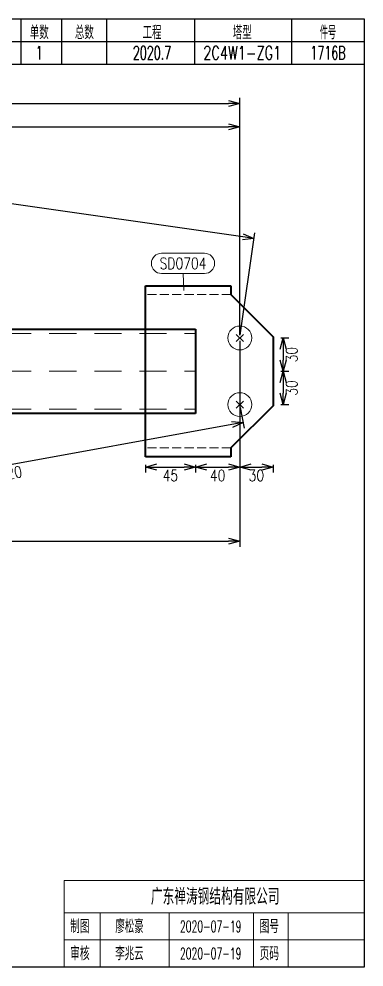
# Model space of a CAD drawing. Extents: x 154981 to 165753, y -86801 to -82885.
# Drawn here: x 160097.6 to 160174.1, y -83946.7 to -83736.7 of the extents above; entities that cross this region are included whole.
import ezdxf
from ezdxf.enums import TextEntityAlignment as Align

# ---------------------------------------------------------------- set-up
doc = ezdxf.new("R2010")
doc.units = 0
doc.header["$MEASUREMENT"] = 0
doc.linetypes.add('虚线', pattern=[2.75, 2, -0.75])
doc.linetypes.add('长虚线', pattern=[10, 6, -4])
doc.layers.get('0').update_dxf_attribs({"linetype": 'CONTINUOUS', "lineweight": 25})
doc.layers.get('Defpoints').update_dxf_attribs({"linetype": 'CONTINUOUS'})
doc.layers.add('4', color=7, linetype='CONTINUOUS', lineweight=25)
doc.layers.add('5', color=7, linetype='CONTINUOUS', lineweight=25)
doc.styles.add('DimFont', font='simplex.shx', dxfattribs={"width": 0.8, "bigfont": 'gbhzfs.shx'})
doc.styles.get("Standard").update_dxf_attribs({"font": 'simplex.shx', "width": 0.7, "height": 3, "bigfont": 'gbhzfs.shx'})
doc.dimstyles.new('DHDxfDimStyleOpen30', dxfattribs={"dimtxt": 2.5, "dimasz": 2.5, "dimexe": 1.25, "dimexo": 0.625, "dimtad": 2, "dimtxsty": 'DimFont', "dimblk": 'OPEN30', "dimblk1": 'OPEN30', "dimblk2": 'OPEN30', "dimcen": 2.5, "dimadec": 0, "dimazin": 0, "dimtfac": 1, "dimtmove": 0, "dimatfit": 3, "dimfxl": 0, "dimarcsym": 0})

# ---------------------------------------------------------------- blocks, each defined once
blk = doc.blocks.new('_OPEN30')
at = {"color": 0, "linetype": 'ByBlock', "lineweight": -2}
for p, q in [((-1, 0.268), (0, 0)), ((0, 0), (-1, -0.268)), ((0, 0), (-1, 0))]:
    blk.add_line(p, q, dxfattribs=at)
blk = doc.blocks.new('*D348')
at = {"layer": '5', "color": 3, "linetype": 'Continuous', "lineweight": -2}
for p, q in [((159990.52, -83784.5), (159990.52, -83759.29)), ((159993.02, -83760.54), (160144.07, -83760.54)), ((160146.57, -83806.7), (160146.57, -83759.29))]:
    blk.add_line(p, q, dxfattribs=at)
at = {"layer": 'Defpoints', "color": 0, "linetype": 'Continuous'}
for p in [(160146.57, -83760.54), (159990.52, -83785.13), (160146.57, -83807.33)]:
    blk.add_point(p, dxfattribs=at)
at = {"layer": '5', "color": 3, "linetype": 'Continuous', "lineweight": -2, "xscale": 2.5, "yscale": 2.5, "zscale": 2.5, "rotation": 180}
blk.add_blockref('_OPEN30', (159990.52, -83760.54), dxfattribs=at)
at = {"layer": '5', "color": 3, "linetype": 'Continuous', "lineweight": -2, "xscale": 2.5, "yscale": 2.5, "zscale": 2.5}
blk.add_blockref('_OPEN30', (160146.57, -83760.54), dxfattribs=at)
at = {"layer": '5', "color": 6, "linetype": 'Continuous', "lineweight": 18, "insert": (160068.54, -83758.66), "char_height": 2.5, "attachment_point": 5, "line_spacing_factor": 0.6, "style": 'DimFont'}
blk.add_mtext('1510', dxfattribs=at)
blk = doc.blocks.new('*D350')
at = {"layer": '5', "color": 3, "linetype": 'Continuous', "lineweight": -2}
for p, q in [((160146.57, -83807.95), (160146.57, -83853.61)), ((160037.93, -83842.39), (160037.93, -83853.61)), ((160040.43, -83852.36), (160144.07, -83852.36))]:
    blk.add_line(p, q, dxfattribs=at)
at = {"layer": 'Defpoints', "color": 0, "linetype": 'Continuous'}
for p in [(160146.57, -83807.33), (160037.93, -83841.77), (160146.57, -83852.36)]:
    blk.add_point(p, dxfattribs=at)
at = {"layer": '5', "color": 3, "linetype": 'Continuous', "lineweight": -2, "xscale": 2.5, "yscale": 2.5, "zscale": 2.5, "rotation": 180}
blk.add_blockref('_OPEN30', (160037.93, -83852.36), dxfattribs=at)
at = {"layer": '5', "color": 3, "linetype": 'Continuous', "lineweight": -2, "xscale": 2.5, "yscale": 2.5, "zscale": 2.5}
blk.add_blockref('_OPEN30', (160146.57, -83852.36), dxfattribs=at)
at = {"layer": '5', "color": 6, "linetype": 'Continuous', "lineweight": 18, "insert": (160092.25, -83854.24), "char_height": 2.5, "attachment_point": 5, "line_spacing_factor": 0.6, "style": 'DimFont'}
blk.add_mtext('1317', dxfattribs=at)
blk = doc.blocks.new('*D353')
at = {"layer": '5', "color": 3, "linetype": 'Continuous', "lineweight": -2}
for p, q in [((159914.5, -83806.7), (159914.5, -83754.16)), ((160146.57, -83806.7), (160146.57, -83754.16)), ((159917, -83755.41), (160144.07, -83755.41))]:
    blk.add_line(p, q, dxfattribs=at)
at = {"layer": 'Defpoints', "color": 0, "linetype": 'Continuous'}
for p in [(160146.57, -83755.41), (159914.5, -83807.33), (160146.57, -83807.33)]:
    blk.add_point(p, dxfattribs=at)
at = {"layer": '5', "color": 3, "linetype": 'Continuous', "lineweight": -2, "xscale": 2.5, "yscale": 2.5, "zscale": 2.5, "rotation": 180}
blk.add_blockref('_OPEN30', (159914.5, -83755.41), dxfattribs=at)
at = {"layer": '5', "color": 3, "linetype": 'Continuous', "lineweight": -2, "xscale": 2.5, "yscale": 2.5, "zscale": 2.5}
blk.add_blockref('_OPEN30', (160146.57, -83755.41), dxfattribs=at)
at = {"layer": '5', "color": 6, "linetype": 'Continuous', "lineweight": 18, "insert": (160030.54, -83753.54), "char_height": 2.5, "attachment_point": 5, "line_spacing_factor": 0.6, "style": 'DimFont'}
blk.add_mtext('2694', dxfattribs=at)
blk = doc.blocks.new('*D357')
at = {"layer": '5', "color": 3, "linetype": 'Continuous', "lineweight": -2}
for p, q in [((159990.61, -83784.51), (159993.83, -83761.85)), ((160147.23, -83784.94), (159996.13, -83763.44)), ((160146.66, -83806.71), (160149.88, -83784.05))]:
    blk.add_line(p, q, dxfattribs=at)
at = {"layer": 'Defpoints', "color": 0, "linetype": 'Continuous'}
for p in [(159993.65, -83763.09), (159990.52, -83785.13), (160146.57, -83807.33)]:
    blk.add_point(p, dxfattribs=at)
at = {"layer": '5', "color": 3, "linetype": 'Continuous', "lineweight": -2, "xscale": 2.5, "yscale": 2.5, "zscale": 2.5}
for p, rotation in [((159993.65, -83763.09), 171.9032247330005), ((160149.71, -83785.29), 351.9032247330005)]:
    blk.add_blockref('_OPEN30', p, dxfattribs=dict(at, rotation=rotation))
at = {"layer": '5', "color": 6, "linetype": 'Continuous', "lineweight": 18, "insert": (160071.09, -83772.21), "char_height": 2.5, "attachment_point": 5, "rotation": 351.9032, "line_spacing_factor": 0.6, "style": 'DimFont'}
blk.add_mtext('1513', dxfattribs=at)
blk = doc.blocks.new('*D359')
at = {"layer": '5', "color": 3, "linetype": 'Continuous', "lineweight": -2}
for p, q in [((160146.68, -83822.71), (160147.52, -83827.31)), ((160144.83, -83826.53), (160041.11, -83845.32)), ((160038.04, -83842.38), (160038.87, -83846.99))]:
    blk.add_line(p, q, dxfattribs=at)
at = {"layer": 'Defpoints', "color": 0, "linetype": 'Continuous'}
for p in [(160146.57, -83822.09), (160037.93, -83841.77), (160038.65, -83845.76)]:
    blk.add_point(p, dxfattribs=at)
at = {"layer": '5', "color": 3, "linetype": 'Continuous', "lineweight": -2, "xscale": 2.5, "yscale": 2.5, "zscale": 2.5}
for p, rotation in [((160147.29, -83826.08), 10.26556684372158), ((160038.65, -83845.76), 190.2655668437216)]:
    blk.add_blockref('_OPEN30', p, dxfattribs=dict(at, rotation=rotation))
at = {"layer": '5', "color": 6, "linetype": 'Continuous', "lineweight": 18, "insert": (160094.89, -83837.48), "char_height": 2.5, "attachment_point": 5, "rotation": 10.2656, "line_spacing_factor": 0.6, "style": 'DimFont'}
blk.add_mtext('1320', dxfattribs=at)
blk = doc.blocks.new('板孔21.5')
at = {"layer": '5', "color": 7, "linetype": 'Continuous', "lineweight": 13}
for p, q in [((-0.3, -0.3), (0.3, 0.3)), ((0.3, -0.3), (-0.3, 0.3))]:
    blk.add_line(p, q, dxfattribs=at)
blk.add_circle((0, 0), 1, dxfattribs=at)
blk = doc.blocks.new('*D361')
at = {"layer": '5', "color": 3, "linetype": 'Continuous', "lineweight": -2}
for p, q in [((160155.7, -83814.71), (160157.45, -83814.71)), ((160156.2, -83817.21), (160156.2, -83819.59)), ((160155.7, -83822.09), (160157.45, -83822.09))]:
    blk.add_line(p, q, dxfattribs=at)
at = {"layer": 'Defpoints', "color": 0, "linetype": 'Continuous'}
for p in [(160155.08, -83814.71), (160155.08, -83822.09), (160156.2, -83822.09)]:
    blk.add_point(p, dxfattribs=at)
at = {"layer": '5', "color": 3, "linetype": 'Continuous', "lineweight": -2, "xscale": 2.5, "yscale": 2.5, "zscale": 2.5}
for p, rotation in [((160156.2, -83814.71), 90), ((160156.2, -83822.09), 270)]:
    blk.add_blockref('_OPEN30', p, dxfattribs=dict(at, rotation=rotation))
at = {"layer": '5', "color": 6, "linetype": 'Continuous', "lineweight": 18, "insert": (160158.08, -83818.4), "char_height": 2.5, "attachment_point": 5, "rotation": 90, "line_spacing_factor": 0.6, "style": 'DimFont'}
blk.add_mtext('30', dxfattribs=at)
blk = doc.blocks.new('*D362')
at = {"layer": '5', "color": 3, "linetype": 'Continuous', "lineweight": -2}
for p, q in [((160155.7, -83807.33), (160157.45, -83807.33)), ((160156.2, -83809.83), (160156.2, -83812.21)), ((160155.7, -83814.71), (160157.45, -83814.71))]:
    blk.add_line(p, q, dxfattribs=at)
at = {"layer": 'Defpoints', "color": 0, "linetype": 'Continuous'}
for p in [(160155.08, -83807.33), (160155.08, -83814.71), (160156.2, -83814.71)]:
    blk.add_point(p, dxfattribs=at)
at = {"layer": '5', "color": 3, "linetype": 'Continuous', "lineweight": -2, "xscale": 2.5, "yscale": 2.5, "zscale": 2.5}
for p, rotation in [((160156.2, -83807.33), 90), ((160156.2, -83814.71), 270)]:
    blk.add_blockref('_OPEN30', p, dxfattribs=dict(at, rotation=rotation))
at = {"layer": '5', "color": 6, "linetype": 'Continuous', "lineweight": 18, "insert": (160158.08, -83811.02), "char_height": 2.5, "attachment_point": 5, "rotation": 90, "line_spacing_factor": 0.6, "style": 'DimFont'}
blk.add_mtext('30', dxfattribs=at)
blk = doc.blocks.new('*D363')
at = {"layer": '5', "color": 3, "linetype": 'Continuous', "lineweight": -2}
for p, q in [((160146.57, -83835.41), (160146.57, -83837.16)), ((160149.07, -83835.91), (160151.45, -83835.91)), ((160153.95, -83835.41), (160153.95, -83837.16))]:
    blk.add_line(p, q, dxfattribs=at)
at = {"layer": 'Defpoints', "color": 0, "linetype": 'Continuous'}
for p in [(160146.57, -83834.79), (160153.95, -83834.79), (160153.95, -83835.91)]:
    blk.add_point(p, dxfattribs=at)
at = {"layer": '5', "color": 3, "linetype": 'Continuous', "lineweight": -2, "xscale": 2.5, "yscale": 2.5, "zscale": 2.5, "rotation": 180}
blk.add_blockref('_OPEN30', (160146.57, -83835.91), dxfattribs=at)
at = {"layer": '5', "color": 3, "linetype": 'Continuous', "lineweight": -2, "xscale": 2.5, "yscale": 2.5, "zscale": 2.5}
blk.add_blockref('_OPEN30', (160153.95, -83835.91), dxfattribs=at)
at = {"layer": '5', "color": 6, "linetype": 'Continuous', "lineweight": 18, "insert": (160150.26, -83837.79), "char_height": 2.5, "attachment_point": 5, "line_spacing_factor": 0.6, "style": 'DimFont'}
blk.add_mtext('30', dxfattribs=at)
blk = doc.blocks.new('*D364')
at = {"layer": '5', "color": 3, "linetype": 'Continuous', "lineweight": -2}
for p, q in [((160136.73, -83835.41), (160136.73, -83837.16)), ((160139.23, -83835.91), (160144.07, -83835.91)), ((160146.57, -83835.41), (160146.57, -83837.16))]:
    blk.add_line(p, q, dxfattribs=at)
at = {"layer": 'Defpoints', "color": 0, "linetype": 'Continuous'}
for p in [(160136.73, -83834.79), (160146.57, -83834.79), (160146.57, -83835.91)]:
    blk.add_point(p, dxfattribs=at)
at = {"layer": '5', "color": 3, "linetype": 'Continuous', "lineweight": -2, "xscale": 2.5, "yscale": 2.5, "zscale": 2.5, "rotation": 180}
blk.add_blockref('_OPEN30', (160136.73, -83835.91), dxfattribs=at)
at = {"layer": '5', "color": 3, "linetype": 'Continuous', "lineweight": -2, "xscale": 2.5, "yscale": 2.5, "zscale": 2.5}
blk.add_blockref('_OPEN30', (160146.57, -83835.91), dxfattribs=at)
at = {"layer": '5', "color": 6, "linetype": 'Continuous', "lineweight": 18, "insert": (160141.65, -83837.79), "char_height": 2.5, "attachment_point": 5, "line_spacing_factor": 0.6, "style": 'DimFont'}
blk.add_mtext('40', dxfattribs=at)
blk = doc.blocks.new('*D365')
at = {"layer": '5', "color": 3, "linetype": 'Continuous', "lineweight": -2}
for p, q in [((160125.65, -83835.41), (160125.65, -83837.16)), ((160128.15, -83835.91), (160134.23, -83835.91)), ((160136.73, -83835.41), (160136.73, -83837.16))]:
    blk.add_line(p, q, dxfattribs=at)
at = {"layer": 'Defpoints', "color": 0, "linetype": 'Continuous'}
for p in [(160125.65, -83834.79), (160136.73, -83834.79), (160136.73, -83835.91)]:
    blk.add_point(p, dxfattribs=at)
at = {"layer": '5', "color": 3, "linetype": 'Continuous', "lineweight": -2, "xscale": 2.5, "yscale": 2.5, "zscale": 2.5, "rotation": 180}
blk.add_blockref('_OPEN30', (160125.65, -83835.91), dxfattribs=at)
at = {"layer": '5', "color": 3, "linetype": 'Continuous', "lineweight": -2, "xscale": 2.5, "yscale": 2.5, "zscale": 2.5}
blk.add_blockref('_OPEN30', (160136.73, -83835.91), dxfattribs=at)
at = {"layer": '5', "color": 6, "linetype": 'Continuous', "lineweight": 18, "insert": (160131.19, -83837.79), "char_height": 2.5, "attachment_point": 5, "line_spacing_factor": 0.6, "style": 'DimFont'}
blk.add_mtext('45', dxfattribs=at)
blk = doc.blocks.new('CTDHK')
at = {"color": 0, "linetype": 'Continuous'}
for p, q in [((0, 210), (297, 210)), ((297, 210), (297, 0)), ((297, 0), (0, 0))]:
    blk.add_line(p, q, dxfattribs=at)

msp = doc.modelspace()

# ---------------------------------------------------------------- linework, layer by layer
at = {"layer": '4', "color": 1, "linetype": 'Continuous', "lineweight": 25}
for p, q in [((160098.11666, -83746.66733), (160098.11666, -83736.66733)), ((160107.11666, -83746.66733), (160107.11666, -83736.66733)), ((160117.11666, -83746.66733), (160117.11666, -83736.66733)), ((160136.61666, -83746.66733), (160136.61666, -83736.66733)), ((160158.11666, -83746.66733), (160158.11666, -83736.66733)), ((160027.11666, -83741.66733), (160174.11666, -83741.66733)), ((160027.11666, -83746.66733), (160174.11666, -83746.66733))]:
    msp.add_line(p, q, dxfattribs=at)
at = {"layer": '4', "color": 1, "linetype": 'Continuous', "lineweight": 18}
for p, q in [((160107.61666, -83946.66733), (160107.61666, -83927.46733)), ((160107.61666, -83927.46733), (160174.11666, -83927.46733)), ((160107.61666, -83934.66733), (160174.11666, -83934.66733)), ((160115.61666, -83946.66733), (160115.61666, -83934.66733)), ((160130.91666, -83946.66733), (160130.91666, -83934.66733)), ((160149.61666, -83946.66733), (160149.61666, -83934.66733)), ((160157.31666, -83946.66733), (160157.31666, -83934.66733)), ((160107.61666, -83940.66733), (160174.11666, -83940.66733))]:
    msp.add_line(p, q, dxfattribs=at)
msp.add_lwpolyline([(159877.11666, -83736.66733), (159877.11666, -83946.66733), (160174.11666, -83946.66733), (160174.11666, -83736.66733)], close=True, dxfattribs=at)
at = {"layer": '5', "color": 3, "linetype": 'Continuous', "lineweight": 18}
for p, q in [((160129.23937, -83788.55532), (160138.73937, -83788.55532)), ((160129.23937, -83793.05532), (160138.73937, -83793.05532)), ((160134.20013, -83796.77768), (160133.98937, -83793.05532))]:
    msp.add_line(p, q, dxfattribs=at)
at = {"layer": '5', "color": 7, "linetype": 'Continuous', "lineweight": 35}
for p, q in [((160125.6519, -83795.76034), (160144.60179, -83795.76034)), ((160125.6519, -83833.66012), (160125.6519, -83795.76034)), ((160144.60179, -83795.76034), (160144.60179, -83797.72916)), ((160144.60179, -83797.72916), (160153.95369, -83807.08105)), ((159924.34384, -83805.35833), (160136.72651, -83805.35833)), ((160136.72651, -83805.35833), (160136.72651, -83824.06212)), ((160153.95369, -83807.08105), (160153.95369, -83822.3394)), ((160153.95369, -83822.3394), (160144.60179, -83831.6913)), ((160136.72651, -83824.06212), (159924.34384, -83824.06212)), ((160144.60179, -83831.6913), (160144.60179, -83833.66012)), ((160144.60179, -83833.66012), (160125.6519, -83833.66012))]:
    msp.add_line(p, q, dxfattribs=at)
at = {"layer": '5', "color": 7, "linetype": '虚线', "lineweight": 18}
for p, q in [((160144.60179, -83797.72916), (160125.6519, -83797.72916)), ((160144.60179, -83831.6913), (160125.6519, -83831.6913))]:
    msp.add_line(p, q, dxfattribs=at)
at = {"layer": '5', "color": 7, "linetype": '长虚线', "lineweight": 18}
for p, q in [((159924.34384, -83806.35833), (160136.72651, -83806.35833)), ((159924.34384, -83823.06212), (160136.72651, -83823.06212))]:
    msp.add_line(p, q, dxfattribs=at)
at = {"layer": '5', "color": 56, "linetype": '长虚线', "lineweight": 18}
msp.add_line((159924.34384, -83814.71023), (160136.72651, -83814.71023), dxfattribs=at)
at = {"layer": '5', "color": 3, "linetype": 'Continuous', "lineweight": 18}
for centre, start, end in [((160129.23937, -83790.80532), 90, 270), ((160138.73937, -83790.80532), 270, 90)]:
    msp.add_arc(centre, 2.25, start, end, dxfattribs=at)

# ---------------------------------------------------------------- block references
at = {"color": 2, "linetype": 'Continuous'}
msp.add_blockref('CTDHK', (159877.11666, -83946.66733), dxfattribs=at)
at = {"layer": '5', "color": 7, "linetype": 'Continuous', "lineweight": 35, "xscale": -2.646000000007916, "yscale": 2.645999999993364, "zscale": 2.646, "rotation": 180}
for p in [(160146.57061, -83807.32715), (160146.57061, -83822.0933)]:
    msp.add_blockref('板孔21.5', p, dxfattribs=at)

# ---------------------------------------------------------------- texts
at = {"layer": '4', "color": 1, "linetype": 'Continuous', "lineweight": 25}
for s, width, p in [('单数', 0.7, (160102.11666, -83739.66733)), ('总数', 0.7, (160112.11666, -83739.66733)), ('工程', 0.7, (160127.11666, -83739.66733)), ('塔型', 0.7, (160147.11666, -83739.66733)), ('件号', 0.6, (160166.11666, -83739.66733)), ('1', 0.6, (160102.11666, -83744.16733)), ('2020.7', 0.6, (160127.11666, -83744.16733)), ('2C4W1-ZG1', 0.7, (160147.11666, -83744.16733)), ('1716B', 0.6, (160166.11666, -83744.16733))]:
    msp.add_text(s, height=3, dxfattribs=dict(at, width=width)).set_placement(p, align=Align.MIDDLE_CENTER)
at = {"layer": '4', "color": 1, "linetype": 'Continuous', "lineweight": 13}
msp.add_text('广东禅涛钢结构有限公司', height=3.6, dxfattribs=at).set_placement((160141.11666, -83931.06733), align=Align.MIDDLE_CENTER)
for s, height, width, p in [('制图', 3, 0.8, (160111.11666, -83937.66733)), ('廖松豪', 3, 0.7, (160122.11666, -83937.66733)), ('2020-07-19', 2.5, 0.6, (160140.11666, -83937.66733)), ('图号', 3, 0.8, (160153.11666, -83937.66733)), ('审核', 3, 0.8, (160111.11666, -83943.66733)), ('李兆云', 3, 0.7, (160122.11666, -83943.66733)), ('2020-07-19', 2.5, 0.6, (160140.11666, -83943.66733)), ('页码', 3, 0.8, (160153.11666, -83943.66733))]:
    msp.add_text(s, height=height, dxfattribs=dict(at, width=width)).set_placement(p, align=Align.MIDDLE_CENTER)
at = {"layer": '5', "color": 6, "linetype": 'Continuous', "lineweight": 18, "width": 0.8}
msp.add_text('SD0704', height=2.5, dxfattribs=at).set_placement((160133.98937, -83790.80532), align=Align.MIDDLE_CENTER)

# ---------------------------------------------------------------- dimensions: what is measured, and where the dimension line sits
at = {"layer": '5', "color": 3, "linetype": 'Continuous', "lineweight": 18}
for base, p1, text, picture, middle in [((160146.57061, -83755.41086), (159914.49974, -83807.32715), '2694', '*D353', (160030.53518, -83755.41086)), ((160146.57061, -83760.53586), (159990.51916, -83785.1267), '1510', '*D348', (160068.54489, -83760.53586)), ((160146.57061, -83852.36326), (160037.927, -83841.76975), '1317', '*D350', (160092.24881, -83852.36326))]:
    dim = msp.add_linear_dim(base=base, p1=p1, p2=(160146.57061, -83807.32715), text=text, dimstyle='DHDxfDimStyleOpen30', override={"dimtxt": 2.5, "dimclrd": 3, "dimclre": 3, "dimclrt": 6}, dxfattribs=at)
    dim.commit()
    dim.dimension.update_dxf_attribs({"geometry": picture, "text_midpoint": middle, "dimtype": 160})
for base, p1, p2, angle, text, picture, middle in [((159993.65396, -83763.09155), (160146.57061, -83807.32715), (159990.51916, -83785.1267), 171.9032247, '1513', '*D357', (160070.82585, -83774.0703)), ((160038.64988, -83845.76109), (160146.57061, -83822.0933), (160037.927, -83841.76975), 190.2655668, '1320', '*D359', (160094.55976, -83835.63525))]:
    dim = msp.add_linear_dim(base=base, p1=p1, p2=p2, angle=angle, text=text, dimstyle='DHDxfDimStyleOpen30', override={"dimtxt": 2.5, "dimclrd": 3, "dimclre": 3, "dimclrt": 6}, dxfattribs=at)
    dim.commit()
    dim.dimension.update_dxf_attribs({"geometry": picture, "text_midpoint": middle, "dimtype": 161})
at = {"layer": '5', "color": 6, "linetype": 'Continuous', "lineweight": 18}
for base, p1, p2, picture, middle in [((160156.20369, -83814.71023), (160155.07869, -83807.32715), (160155.07869, -83814.71023), '*D362', (160156.20369, -83811.01869)), ((160156.20369, -83822.0933), (160155.07869, -83814.71023), (160155.07869, -83822.0933), '*D361', (160156.20369, -83818.40177))]:
    dim = msp.add_linear_dim(base=base, p1=p1, p2=p2, angle=270, text='30', dimstyle='DHDxfDimStyleOpen30', override={"dimtxt": 2.5, "dimclrd": 3, "dimclre": 3, "dimclrt": 6}, dxfattribs=at)
    dim.commit()
    dim.dimension.update_dxf_attribs({"geometry": picture, "text_midpoint": middle, "dimtype": 160})
for base, p1, p2, text, picture, middle in [((160136.72651, -83835.91012), (160125.6519, -83834.78512), (160136.72651, -83834.78512), '45', '*D365', (160131.18921, -83835.91012)), ((160146.57061, -83835.91012), (160136.72651, -83834.78512), (160146.57061, -83834.78512), '40', '*D364', (160141.64856, -83835.91012)), ((160153.95369, -83835.91012), (160146.57061, -83834.78512), (160153.95369, -83834.78512), '30', '*D363', (160150.26215, -83835.91012))]:
    dim = msp.add_linear_dim(base=base, p1=p1, p2=p2, text=text, dimstyle='DHDxfDimStyleOpen30', override={"dimtxt": 2.5, "dimclrd": 3, "dimclre": 3, "dimclrt": 6}, dxfattribs=at)
    dim.commit()
    dim.dimension.update_dxf_attribs({"geometry": picture, "text_midpoint": middle, "dimtype": 160})

doc.saveas('drawing.dxf')
